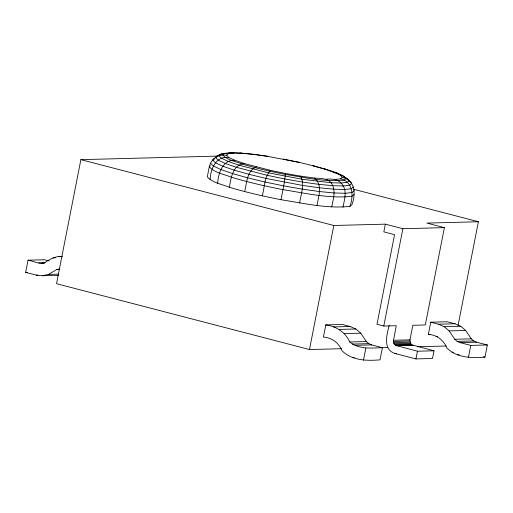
<?xml version="1.0" encoding="UTF-8"?>
<svg xmlns="http://www.w3.org/2000/svg" width="513" height="513" viewBox="0 0 513 513"><rect width="100%" height="100%" fill="white"/><g stroke="black" fill="none" stroke-linecap="round" stroke-linejoin="round"><path stroke-width="0.77" d="M327.082 169.649L312.423 165.545C325.819 170.066 342.479 171.47 351.719 183.494L349.731 185.251L343.242 186.001L332.687 185.693L318.785 184.347L302.49 182.057L284.907 178.973L267.235 175.318L236.365 167.283L225.278 163.455L218.16 160.107L215.505 157.459L218.948 155.753L222.719 154.984L226.56 155.208L228.817 157.453L234.864 160.3L244.291 163.557L270.518 170.38L285.536 173.49L284.362 182.237L281.021 199.724C263.669 196.306 246.407 192.394 229.458 187.303C222.046 184.18 212.927 183.109 207.303 176.87C208.791 170.451 208.753 162.435 214.671 158.184L213.427 160.075M281.021 199.724C303.722 203.231 326.8 208.836 349.879 206.386L351.989 204.52C356.067 193.548 354.906 181.487 343.229 176.51M434.004 350.789L417.447 351.219L395.472 345.339L393.939 343.729L393.311 341.466L396.26 325.717L383.788 326.037L376.991 324.267L394.568 234.653L383.846 231.863L385.359 224.155L402.878 228.715L444.393 227.644L425.296 324.966L412.824 325.287L409.964 339.85L410.496 343.3L412.029 344.909L434.004 350.789L432.491 358.497L415.934 358.927L394.946 353.463C382.627 349.616 386.802 334.438 389.162 325.479M58.264 275.334L42.496 275.738L36.378 275.141L25.65 272.352L28.035 260.187L44.593 259.758L49.19 260.957M217.486 156.112L80.881 159.646L56.545 283.695L309.48 349.539L341.434 348.712M210.118 179.678C210.445 169.149 216.037 155.561 228.817 157.453M217.679 183.237C218.185 173.49 222.738 159.447 234.864 160.3M229.458 187.303C230.735 178.441 232.953 164.378 244.291 163.557M244.663 191.599C246.747 183.372 246.817 170.367 256.449 166.994M262.246 195.838C264.605 187.514 264.272 177.03 270.518 170.38M299.695 202.994C300.592 194.498 305.376 184.129 300.477 176.106L285.536 173.49M317.008 205.424C318.458 196.986 322.953 184.225 314.328 178.056L300.477 176.106M331.77 206.854C333.001 199.948 335.649 192.542 332.687 185.693C330.006 177.921 321.01 178.498 314.328 178.056M309.48 349.539L333.816 225.483L385.359 224.155M342.985 207.181C344.249 200.288 347.019 192.631 343.242 186.001C340.036 179.588 332.591 178.492 326.14 179.197M325.8 324.909L323.408 337.073C332.078 337.612 338.708 342.889 342.056 350.796C351.841 360.658 367.064 360.94 380.018 359.857L382.403 347.692L371.681 344.896L368.809 343.652L366.34 341.549L360.761 333.187L355.836 328.987L350.084 326.492L342.357 324.479L325.8 324.909C336.207 326.255 345.416 332.238 349.783 341.979C358.6 349.558 371.643 348.019 382.403 347.692M349.879 206.386C353.694 196.408 353.316 181.711 340.626 178.825L335.111 179.46M363.46 360.286L365.846 348.122M383.788 326.037L402.878 228.715M415.934 358.927L417.447 351.219M428.355 334.361L430.74 322.196L447.298 321.766L455.031 323.78L460.777 326.274L465.708 330.475L471.287 338.837L473.749 340.94L476.622 342.184L487.35 344.98L484.965 357.144C472.005 358.228 456.788 357.946 447.003 348.083C443.649 340.177 437.018 334.899 428.355 334.361L429.932 334.322M458.077 325.383L478.405 221.751L353.874 189.329M468.407 357.574L470.793 345.409L487.35 344.98M215.505 157.459C219.263 153.291 225.252 153.355 230.388 152.714C243.149 152.746 255.801 154.573 268.395 156.433L252.518 154.214M210.33 165.879L209.272 166.815C214.902 173.054 224.014 174.119 231.434 177.241C248.375 182.333 265.644 186.251 282.99 189.663C305.697 193.177 328.775 198.775 351.854 196.332L353.964 194.465M226.56 155.208L228.247 153.714L233.768 153.079L242.732 153.342L254.544 154.484M340.626 178.825L342.312 177.331L345.961 178.537L349.167 180.64L347.269 182.314L341.062 183.032L330.975 182.737L302.106 179.261L268.402 172.823L238.898 165.141L228.291 161.48L221.488 158.28L218.948 155.753L220.846 154.073L223.174 153.804M353.431 186.912L351.379 188.726L344.672 189.502L333.758 189.182L319.387 187.79L302.542 185.424L266.1 178.453L248.985 174.337L234.191 170.149L222.725 166.193L215.364 162.73L212.619 159.998L217.493 155.708L218.936 155.542M354.201 190.65L352.104 192.503L345.255 193.292L334.117 192.971L319.458 191.548L302.266 189.13L283.715 185.886L265.067 182.025L247.606 177.819L232.504 173.548L220.808 169.508L213.299 165.975L210.497 163.185M62.163 256.378C55.725 255.981 50.005 259.123 44.83 262.598C39.18 264.58 33.557 261.059 28.035 260.187M42.496 275.738L48.517 274.384L56.674 269.601L59.681 268.921M228.388 153.098L230.388 152.714L233.768 153.079M283.336 159.049L299.156 162.377L267.26 156.285M224.726 153.624L227.054 153.355M478.405 221.751L426.867 223.078L444.393 227.644M52.993 257.815L55.359 257.75M38.764 262.977L45.067 262.816M41.822 263.278L44.189 263.214M56.674 269.601L59.829 269.517M25.65 272.352L27.227 272.313M48.517 274.384L58.764 274.122M36.378 275.141L37.956 275.103M333.527 326.916L350.084 326.492M430.74 322.196L438.468 324.203L455.031 323.78M339.273 329.417L355.836 328.987M438.468 324.203L444.22 326.704L460.777 326.274M344.204 333.61L360.761 333.187M444.22 326.704L449.144 330.898L465.708 330.475M436.082 336.374L437.66 336.329M393.407 340.279L409.964 339.85M349.783 341.979L366.34 341.549M449.144 330.898L454.73 339.266L471.287 338.837M393.311 341.466L409.874 341.036M393.497 342.639L410.054 342.216M352.245 344.082L368.809 343.652M454.73 339.266L457.192 341.369L473.749 340.94M393.939 343.729L410.496 343.3M355.124 345.326L371.681 344.896M457.192 341.369L460.065 342.613L476.622 342.184M394.612 344.646L411.17 344.217M395.472 345.339L412.029 344.909M396.459 345.756L413.016 345.326M381.377 347.679L387.764 347.513M417.325 346.75L446.079 346.006M394.946 353.463L396.523 353.425M451.934 352.284L453.505 352.245M352.732 357.49L354.31 357.452M457.679 354.778L459.257 354.74M228.247 153.714L224.514 153.393L222.719 154.984C227.516 160.3 235.275 161.21 241.597 163.865C256.032 168.206 270.736 171.541 285.51 174.446C304.85 177.434 324.511 182.205 344.165 180.127L345.961 178.537L343.556 176.145L324.582 168.982M59.008 256.462L62.073 256.756M239.943 152.996L242.732 153.342M298.354 162.159L314.136 165.988M80.881 159.646L333.816 225.483M460.065 342.613L470.793 345.409M483.432 356.747L484.965 357.144M334.008 172.24L337.118 173.112L338.747 174.189M340.055 175.087L342.312 177.331"/></g></svg>
